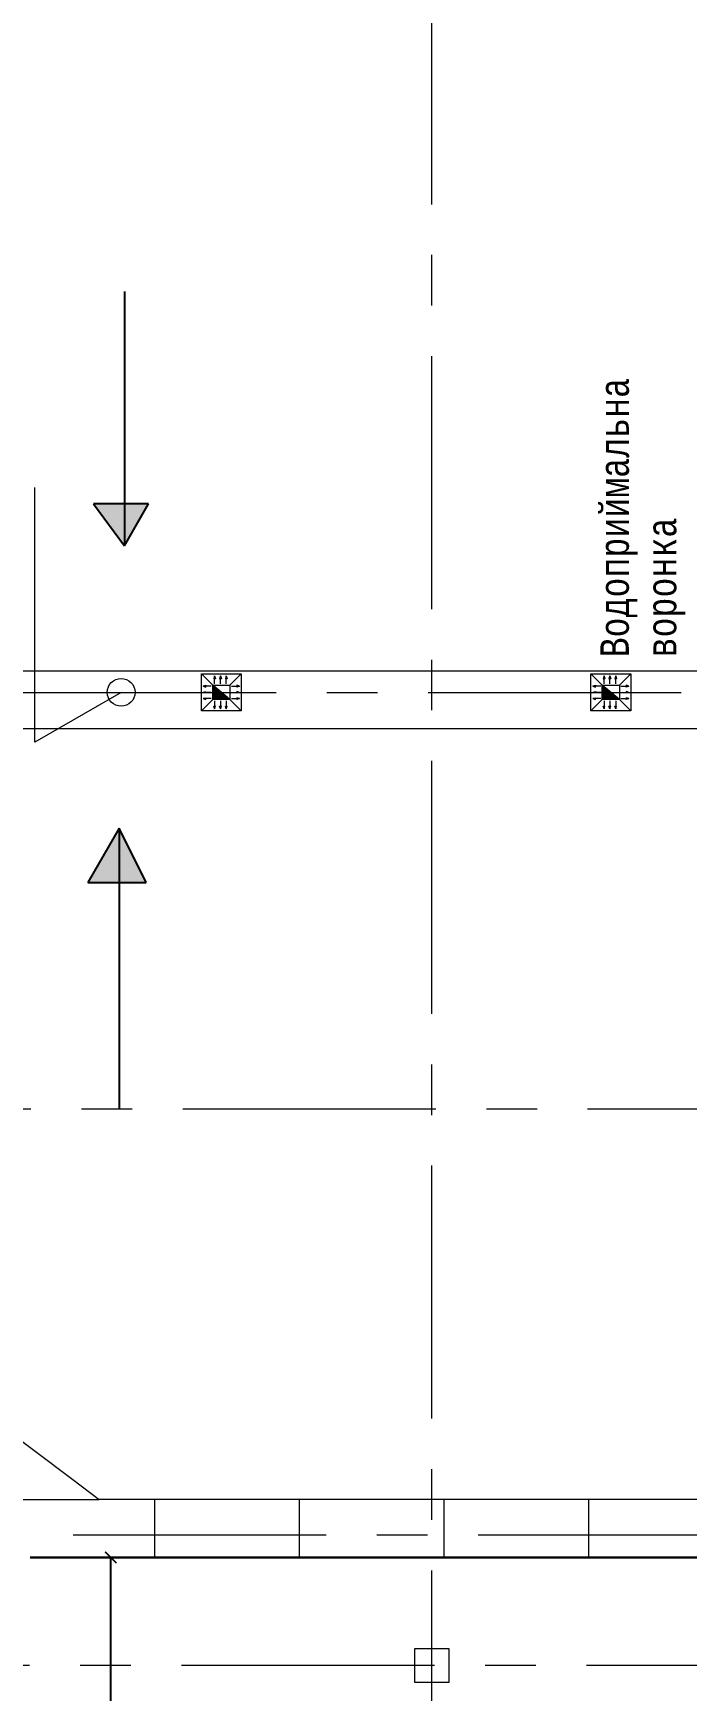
# Model space of a CAD drawing. Header units: millimetres. Extents: x -689206 to 4969298, y -1019800 to 703299.
# Drawn here: x -401991 to -396251, y -425426 to -410862 of the extents above; entities that cross this region are included whole.
import ezdxf

# ---------------------------------------------------------------- set-up
doc = ezdxf.new("R2010")
doc.units = ezdxf.units.MM
doc.linetypes.add('JIS_02_4.0', pattern=[5.5, 4, -1.5])
doc.linetypes.add('осеваяX2', pattern=[101.6, 63.5, -12.7, 12.7, -12.7])
doc.layers.add('кровля', color=211, linetype='Continuous')
doc.layers.add('четотам', color=7, linetype='Continuous')
for name, color, linetype, lineweight in [('РАЗМЕРЫ', 7, 'Continuous', 9), ('сваи', 7, 'JIS_02_4.0', 30), ('стены', 7, 'Continuous', 20)]:
    doc.layers.add(name, color=color, linetype=linetype, lineweight=lineweight)
doc.styles.add('Аннотативный', font='isocteur.ttf', dxfattribs={"width": 0.7, "height": 250})
doc.dimstyles.new('Аннотативный', dxfattribs={"dimscale": 0, "dimtxt": 250, "dimasz": 100, "dimexe": 1.25, "dimexo": 0.625, "dimtad": 1, "dimdec": 0, "dimtxsty": 'Аннотативный', "dimblk": 'ARCHTICK', "dimcen": 2.5, "dimadec": 0, "dimazin": 0, "dimtfac": 1, "dimtdec": 0, "dimtmove": 0, "dimatfit": 3, "dimfxl": 1, "dimarcsym": 0})

# ---------------------------------------------------------------- blocks, each defined once
blk = doc.blocks.new('_ArchTick')
at = {"color": 0, "linetype": 'ByBlock', "const_width": 0.15}
blk.add_lwpolyline([(-0.5, -0.5), (0.5, 0.5)], dxfattribs=at)
blk = doc.blocks.new('*D3999')
at = {"layer": 'Defpoints', "color": 0, "linetype": 'ByBlock', "lineweight": 30, "transparency": 16777216}
for p in [(-401310, -424254), (-401310, -424254), (-401310, -440523)]:
    blk.add_point(p, dxfattribs=at)
at = {"layer": 'РАЗМЕРЫ', "color": 0, "linetype": 'ByBlock', "lineweight": -2, "transparency": 16777216}
for p, q in [((-401311, -424254), (-401312, -424254)), ((-401310, -440523), (-401310, -424254)), ((-401310, -440523), (-401309, -440523))]:
    blk.add_line(p, q, dxfattribs=at)
at = {"layer": 'РАЗМЕРЫ', "color": 0, "linetype": 'ByBlock', "lineweight": -2, "transparency": 16777216, "xscale": 100, "yscale": 100, "zscale": 100}
for p, rotation in [((-401310, -424254), 90), ((-401310, -440523), 270)]:
    blk.add_blockref('_ArchTick', p, dxfattribs=dict(at, rotation=rotation))
at = {"layer": 'РАЗМЕРЫ', "color": 0, "linetype": 'ByBlock', "lineweight": 20, "transparency": 16777216, "insert": (-401436, -432389), "char_height": 250, "attachment_point": 5, "rotation": 90, "style": 'Аннотативный'}
blk.add_mtext('16270', dxfattribs=at)

msp = doc.modelspace()

# ---------------------------------------------------------------- hatches: boundary and pattern name
at = {"layer": 'кровля', "lineweight": 15, "true_color": 0x000000}
h = msp.add_hatch(color=18, dxfattribs=at)
h.dxf.hatch_style = 1
h.paths.add_polyline_path([(-400397.6, -416533.6), (-400389.5, -416533.6), (-400397.6, -416509.9)])
h.paths.add_polyline_path([(-400405.8, -416533.6), (-400397.6, -416533.6), (-400397.6, -416509.9)])
h = msp.add_hatch(color=18, dxfattribs=at)
h.dxf.hatch_style = 1
h.paths.add_polyline_path([(-400346.4, -416533.6), (-400338.2, -416533.6), (-400346.4, -416509.9)])
h.paths.add_polyline_path([(-400354.5, -416533.6), (-400346.4, -416533.6), (-400346.4, -416509.9)])
h = msp.add_hatch(color=18, dxfattribs=at)
h.dxf.hatch_style = 1
h.paths.add_polyline_path([(-400295.1, -416509.9), (-400303.3, -416533.6), (-400295.1, -416533.6)])
h.paths.add_polyline_path([(-400295.1, -416509.9), (-400295.1, -416533.6), (-400287, -416533.6)])
h = msp.add_hatch(color=18, dxfattribs=at)
h.dxf.hatch_style = 1
h.paths.add_polyline_path([(-396977.6, -416533.6), (-396969.5, -416533.6), (-396977.6, -416509.9)])
h.paths.add_polyline_path([(-396985.8, -416533.6), (-396977.6, -416533.6), (-396977.6, -416509.9)])
h = msp.add_hatch(color=18, dxfattribs=at)
h.dxf.hatch_style = 1
h.paths.add_polyline_path([(-396926.4, -416533.6), (-396918.2, -416533.6), (-396926.4, -416509.9)])
h.paths.add_polyline_path([(-396934.5, -416533.6), (-396926.4, -416533.6), (-396926.4, -416509.9)])
h = msp.add_hatch(color=18, dxfattribs=at)
h.dxf.hatch_style = 1
h.paths.add_polyline_path([(-396875.1, -416509.9), (-396883.3, -416533.6), (-396875.1, -416533.6)])
h.paths.add_polyline_path([(-396875.1, -416509.9), (-396875.1, -416533.6), (-396867, -416533.6)])
h = msp.add_hatch(color=18, dxfattribs=at)
h.dxf.hatch_style = 1
h.paths.add_polyline_path([(-400497, -416598.6), (-400473.3, -416606.8), (-400473.3, -416598.6)])
h.paths.add_polyline_path([(-400497, -416598.6), (-400473.3, -416598.6), (-400473.3, -416590.5)])
h = msp.add_hatch(color=18, dxfattribs=at)
h.dxf.hatch_style = 1
h.paths.add_polyline_path([(-400203, -416598.6), (-400203, -416606.8), (-400179.3, -416598.6)])
h.paths.add_polyline_path([(-400203, -416590.5), (-400203, -416598.6), (-400179.3, -416598.6)])
h = msp.add_hatch(color=18, dxfattribs=at)
h.dxf.hatch_style = 1
h.paths.add_polyline_path([(-397077, -416598.6), (-397053.3, -416606.8), (-397053.3, -416598.6)])
h.paths.add_polyline_path([(-397077, -416598.6), (-397053.3, -416598.6), (-397053.3, -416590.5)])
h = msp.add_hatch(color=18, dxfattribs=at)
h.dxf.hatch_style = 1
h.paths.add_polyline_path([(-397053.3, -416653.9), (-397053.3, -416645.8), (-397077, -416653.9)])
h.paths.add_polyline_path([(-397053.3, -416662), (-397053.3, -416653.9), (-397077, -416653.9)])
h = msp.add_hatch(color=18, dxfattribs=at)
h.dxf.hatch_style = 1
h.paths.add_polyline_path([(-396783, -416598.6), (-396783, -416606.8), (-396759.3, -416598.6)])
h.paths.add_polyline_path([(-396783, -416590.5), (-396783, -416598.6), (-396759.3, -416598.6)])
h = msp.add_hatch(color=18, dxfattribs=at)
h.dxf.hatch_style = 1
h.paths.add_polyline_path([(-396783, -416645.8), (-396783, -416653.9), (-396759.3, -416653.9)])
h.paths.add_polyline_path([(-396783, -416653.9), (-396783, -416662), (-396759.3, -416653.9)])
h = msp.add_hatch(color=18, dxfattribs=at)
h.dxf.hatch_style = 1
h.paths.add_polyline_path([(-400473.3, -416709.2), (-400473.3, -416701.1), (-400497, -416709.2)])
h.paths.add_polyline_path([(-400473.3, -416717.3), (-400473.3, -416709.2), (-400497, -416709.2)])
h = msp.add_hatch(color=18, dxfattribs=at)
h.dxf.hatch_style = 1
h.paths.add_polyline_path([(-400397.6, -416797.9), (-400389.5, -416774.3), (-400397.6, -416774.3)])
h.paths.add_polyline_path([(-400397.6, -416797.9), (-400397.6, -416774.3), (-400405.8, -416774.3)])
h = msp.add_hatch(color=18, dxfattribs=at)
h.dxf.hatch_style = 1
h.paths.add_polyline_path([(-400346.4, -416797.9), (-400338.2, -416774.3), (-400346.4, -416774.3)])
h.paths.add_polyline_path([(-400346.4, -416797.9), (-400346.4, -416774.3), (-400354.5, -416774.3)])
h = msp.add_hatch(color=18, dxfattribs=at)
h.dxf.hatch_style = 1
h.paths.add_polyline_path([(-400295.1, -416774.3), (-400303.3, -416774.3), (-400295.1, -416797.9)])
h.paths.add_polyline_path([(-400287, -416774.3), (-400295.1, -416774.3), (-400295.1, -416797.9)])
h = msp.add_hatch(color=18, dxfattribs=at)
h.dxf.hatch_style = 1
h.paths.add_polyline_path([(-400203, -416701.1), (-400203, -416709.2), (-400179.3, -416709.2)])
h.paths.add_polyline_path([(-400203, -416709.2), (-400203, -416717.3), (-400179.3, -416709.2)])
h = msp.add_hatch(color=18, dxfattribs=at)
h.dxf.hatch_style = 1
h.paths.add_polyline_path([(-397053.3, -416709.2), (-397053.3, -416701.1), (-397077, -416709.2)])
h.paths.add_polyline_path([(-397053.3, -416717.3), (-397053.3, -416709.2), (-397077, -416709.2)])
h = msp.add_hatch(color=18, dxfattribs=at)
h.dxf.hatch_style = 1
h.paths.add_polyline_path([(-396977.6, -416797.9), (-396969.5, -416774.3), (-396977.6, -416774.3)])
h.paths.add_polyline_path([(-396977.6, -416797.9), (-396977.6, -416774.3), (-396985.8, -416774.3)])
h = msp.add_hatch(color=18, dxfattribs=at)
h.dxf.hatch_style = 1
h.paths.add_polyline_path([(-396926.4, -416797.9), (-396918.2, -416774.3), (-396926.4, -416774.3)])
h.paths.add_polyline_path([(-396926.4, -416797.9), (-396926.4, -416774.3), (-396934.5, -416774.3)])
h = msp.add_hatch(color=18, dxfattribs=at)
h.dxf.hatch_style = 1
h.paths.add_polyline_path([(-396875.1, -416774.3), (-396883.3, -416774.3), (-396875.1, -416797.9)])
h.paths.add_polyline_path([(-396867, -416774.3), (-396875.1, -416774.3), (-396875.1, -416797.9)])
h = msp.add_hatch(color=18, dxfattribs=at)
h.dxf.hatch_style = 1
h.paths.add_polyline_path([(-396783, -416701.1), (-396783, -416709.2), (-396759.3, -416709.2)])
h.paths.add_polyline_path([(-396783, -416709.2), (-396783, -416717.3), (-396759.3, -416709.2)])
at = {"layer": 'РАЗМЕРЫ', "lineweight": 20, "ltscale": 150}
h = msp.add_hatch(color=256, dxfattribs=at)
h.dxf.hatch_style = 1
h.paths.add_polyline_path([(-400413.2, -416591.4), (-400413.2, -416716.4), (-400263.2, -416716.4)])
h = msp.add_hatch(color=256, dxfattribs=at)
h.dxf.hatch_style = 1
h.paths.add_polyline_path([(-396993.2, -416591.4), (-396993.2, -416716.4), (-396843.2, -416716.4)])
at = {"layer": 'сваи', "lineweight": 20, "ltscale": 15000}
h = msp.add_hatch(color=256, dxfattribs=at)
h.dxf.hatch_style = 1
h.paths.add_polyline_path([(-408175.1, -414794), (-408000.3, -414895), (-407732.4, -414561.9)])
h.paths.add_polyline_path([(-408000.3, -414895), (-407832.4, -414991.9), (-407732.4, -414561.9)])
h.paths.add_polyline_path([(-406882.4, -413186.4), (-406882.4, -413490.4), (-406706.8, -413186.4)])
h.paths.add_polyline_path([(-407147.2, -413186.4), (-406882.4, -413490.4), (-406882.4, -413186.4)])
h.paths.add_polyline_path([(-401461.3, -414998.3), (-401189.5, -415366.7), (-401189.5, -414998.3)])
h.paths.add_polyline_path([(-401189.5, -414998.3), (-401189.5, -415366.7), (-400976.8, -414998.3)])
h.paths.add_polyline_path([(-401510.6, -418324.8), (-401234.3, -418324.8), (-401234.3, -417846.2)])
h.paths.add_polyline_path([(-401234.3, -417846.2), (-401234.3, -418324.8), (-400998.9, -418324.8)])
h.paths.add_polyline_path([(-395372.4, -415546.4), (-395372.4, -415850.4), (-395196.8, -415546.4)])
h.paths.add_polyline_path([(-395637.2, -415546.4), (-395372.4, -415850.4), (-395372.4, -415546.4)])
h.paths.add_polyline_path([(-395599.6, -418013.1), (-395424, -418013.1), (-395424, -417709.1)])
h.paths.add_polyline_path([(-395424, -417709.1), (-395424, -418013.1), (-395159.2, -418013.1)])
h.paths.add_polyline_path([(-390317.2, -413186.4), (-390052.4, -413490.4), (-390052.4, -413186.4)])
h.paths.add_polyline_path([(-390052.4, -413186.4), (-390052.4, -413490.4), (-389876.8, -413186.4)])
h.paths.add_polyline_path([(-389152.4, -414561.9), (-388920.2, -415004.7), (-388819.3, -414829.9)])
h.paths.add_polyline_path([(-389152.4, -414561.9), (-388819.3, -414829.9), (-388722.4, -414661.9)])

# ---------------------------------------------------------------- linework, layer by layer
at = {"layer": 'кровля', "color": 18, "lineweight": 15, "true_color": 0x000000}
for p, q in [((-400413.2, -416591.4), (-400513.2, -416491.4)), ((-400397.6, -416509.9), (-400405.8, -416533.6)), ((-400397.6, -416579.9), (-400397.6, -416509.9)), ((-400397.6, -416509.9), (-400389.5, -416533.6)), ((-400346.4, -416509.9), (-400354.5, -416533.6)), ((-400346.4, -416579.9), (-400346.4, -416509.9)), ((-400346.4, -416509.9), (-400338.2, -416533.6)), ((-400295.1, -416509.9), (-400303.3, -416533.6)), ((-400295.1, -416579.9), (-400295.1, -416509.9)), ((-400295.1, -416509.9), (-400287, -416533.6)), ((-400263.2, -416591.4), (-400163.2, -416491.4)), ((-396993.2, -416591.4), (-397093.2, -416491.4)), ((-396977.6, -416509.9), (-396985.8, -416533.6)), ((-396977.6, -416579.9), (-396977.6, -416509.9)), ((-396977.6, -416509.9), (-396969.5, -416533.6)), ((-396926.4, -416509.9), (-396934.5, -416533.6)), ((-396926.4, -416579.9), (-396926.4, -416509.9)), ((-396926.4, -416509.9), (-396918.2, -416533.6)), ((-396875.1, -416509.9), (-396883.3, -416533.6)), ((-396875.1, -416579.9), (-396875.1, -416509.9)), ((-396875.1, -416509.9), (-396867, -416533.6)), ((-396843.2, -416591.4), (-396743.2, -416491.4)), ((-400497, -416598.6), (-400473.3, -416590.5)), ((-400427, -416598.6), (-400497, -416598.6)), ((-400497, -416598.6), (-400473.3, -416606.8)), ((-400497, -416653.9), (-400473.3, -416645.8)), ((-400427, -416653.9), (-400497, -416653.9)), ((-400473.3, -416590.5), (-400473.3, -416598.6)), ((-400473.3, -416606.8), (-400473.3, -416598.6)), ((-400473.3, -416662), (-400473.3, -416653.9)), ((-400405.8, -416533.6), (-400397.6, -416533.6)), ((-400389.5, -416533.6), (-400397.6, -416533.6)), ((-400354.5, -416533.6), (-400346.4, -416533.6)), ((-400338.2, -416533.6), (-400346.4, -416533.6)), ((-400303.3, -416533.6), (-400295.1, -416533.6)), ((-400287, -416533.6), (-400295.1, -416533.6)), ((-400249.3, -416598.6), (-400179.3, -416598.6)), ((-400249.3, -416653.9), (-400179.3, -416653.9)), ((-400179.3, -416598.6), (-400203, -416590.5)), ((-400203, -416590.5), (-400203, -416598.6)), ((-400179.3, -416598.6), (-400203, -416606.8)), ((-400203, -416606.8), (-400203, -416598.6)), ((-400179.3, -416653.9), (-400203, -416645.8)), ((-400179.3, -416653.9), (-400203, -416662)), ((-397077, -416598.6), (-397053.3, -416590.5)), ((-397007, -416598.6), (-397077, -416598.6)), ((-397077, -416598.6), (-397053.3, -416606.8)), ((-397077, -416653.9), (-397053.3, -416645.8)), ((-397007, -416653.9), (-397077, -416653.9)), ((-397053.3, -416590.5), (-397053.3, -416598.6)), ((-397053.3, -416606.8), (-397053.3, -416598.6)), ((-397053.3, -416645.8), (-397053.3, -416653.9)), ((-396985.8, -416533.6), (-396977.6, -416533.6)), ((-396969.5, -416533.6), (-396977.6, -416533.6)), ((-396934.5, -416533.6), (-396926.4, -416533.6)), ((-396918.2, -416533.6), (-396926.4, -416533.6)), ((-396883.3, -416533.6), (-396875.1, -416533.6)), ((-396867, -416533.6), (-396875.1, -416533.6)), ((-396829.3, -416598.6), (-396759.3, -416598.6)), ((-396829.3, -416653.9), (-396759.3, -416653.9)), ((-396759.3, -416598.6), (-396783, -416590.5)), ((-396783, -416590.5), (-396783, -416598.6)), ((-396759.3, -416598.6), (-396783, -416606.8)), ((-396783, -416606.8), (-396783, -416598.6)), ((-396759.3, -416653.9), (-396783, -416645.8)), ((-396783, -416645.8), (-396783, -416653.9)), ((-400413.2, -416716.4), (-400513.2, -416816.4)), ((-400497, -416709.2), (-400473.3, -416701.1)), ((-400427, -416709.2), (-400497, -416709.2)), ((-400497, -416709.2), (-400473.3, -416717.3)), ((-400473.3, -416701.1), (-400473.3, -416709.2)), ((-400473.3, -416717.3), (-400473.3, -416709.2)), ((-400397.6, -416797.9), (-400405.8, -416774.3)), ((-400405.8, -416774.3), (-400397.6, -416774.3)), ((-400397.6, -416727.9), (-400397.6, -416797.9)), ((-400397.6, -416797.9), (-400389.5, -416774.3)), ((-400389.5, -416774.3), (-400397.6, -416774.3)), ((-400346.4, -416797.9), (-400354.5, -416774.3)), ((-400354.5, -416774.3), (-400346.4, -416774.3)), ((-400346.4, -416727.9), (-400346.4, -416797.9)), ((-400346.4, -416797.9), (-400338.2, -416774.3)), ((-400338.2, -416774.3), (-400346.4, -416774.3)), ((-400295.1, -416797.9), (-400303.3, -416774.3)), ((-400303.3, -416774.3), (-400295.1, -416774.3)), ((-400295.1, -416727.9), (-400295.1, -416797.9)), ((-400295.1, -416797.9), (-400287, -416774.3)), ((-400287, -416774.3), (-400295.1, -416774.3)), ((-400263.2, -416716.4), (-400163.2, -416816.4)), ((-400249.3, -416709.2), (-400179.3, -416709.2)), ((-400179.3, -416709.2), (-400203, -416701.1)), ((-400203, -416701.1), (-400203, -416709.2)), ((-400179.3, -416709.2), (-400203, -416717.3)), ((-400203, -416717.3), (-400203, -416709.2)), ((-396993.2, -416716.4), (-397093.2, -416816.4)), ((-397077, -416709.2), (-397053.3, -416701.1)), ((-397007, -416709.2), (-397077, -416709.2)), ((-397077, -416709.2), (-397053.3, -416717.3)), ((-397053.3, -416701.1), (-397053.3, -416709.2)), ((-397053.3, -416717.3), (-397053.3, -416709.2)), ((-396977.6, -416797.9), (-396985.8, -416774.3)), ((-396985.8, -416774.3), (-396977.6, -416774.3)), ((-396977.6, -416727.9), (-396977.6, -416797.9)), ((-396977.6, -416797.9), (-396969.5, -416774.3)), ((-396969.5, -416774.3), (-396977.6, -416774.3)), ((-396926.4, -416797.9), (-396934.5, -416774.3)), ((-396934.5, -416774.3), (-396926.4, -416774.3)), ((-396926.4, -416727.9), (-396926.4, -416797.9)), ((-396926.4, -416797.9), (-396918.2, -416774.3)), ((-396918.2, -416774.3), (-396926.4, -416774.3)), ((-396875.1, -416797.9), (-396883.3, -416774.3)), ((-396883.3, -416774.3), (-396875.1, -416774.3)), ((-396875.1, -416727.9), (-396875.1, -416797.9)), ((-396875.1, -416797.9), (-396867, -416774.3)), ((-396867, -416774.3), (-396875.1, -416774.3)), ((-396843.2, -416716.4), (-396743.2, -416816.4)), ((-396829.3, -416709.2), (-396759.3, -416709.2)), ((-396759.3, -416709.2), (-396783, -416701.1)), ((-396783, -416701.1), (-396783, -416709.2)), ((-396759.3, -416709.2), (-396783, -416717.3)), ((-396783, -416717.3), (-396783, -416709.2))]:
    msp.add_line(p, q, dxfattribs=at)
for points in [[(-400513.2, -416816.4), (-400513.2, -416491.4), (-400163.2, -416491.4), (-400163.2, -416816.4)], [(-397093.2, -416816.4), (-397093.2, -416491.4), (-396743.2, -416491.4), (-396743.2, -416816.4)], [(-400413.2, -416716.4), (-400413.2, -416591.4), (-400263.2, -416591.4), (-400263.2, -416716.4)], [(-396993.2, -416716.4), (-396993.2, -416591.4), (-396843.2, -416591.4), (-396843.2, -416716.4)]]:
    msp.add_lwpolyline(points, close=True, dxfattribs=at)
at = {"layer": 'РАЗМЕРЫ', "lineweight": 25, "ltscale": 150}
for p, q in [((-401189.5, -413131.9), (-401189.5, -415366.7)), ((-400976.8, -414998.3), (-401461.3, -414998.3)), ((-401461.3, -414998.3), (-401189.5, -415366.7)), ((-401189.5, -415366.7), (-400976.8, -414998.3)), ((-401234.3, -417846.2), (-401510.6, -418324.8)), ((-401234.3, -417846.2), (-401234.3, -420313.8)), ((-400998.9, -418324.8), (-401234.3, -417846.2)), ((-401510.6, -418324.8), (-400998.9, -418324.8))]:
    msp.add_line(p, q, dxfattribs=at)
at = {"layer": 'РАЗМЕРЫ', "lineweight": 20, "ltscale": 150}
for p, q in [((-401977.1, -417092.1), (-401977.1, -414855)), ((-405710.9, -416464.9), (-391036.5, -416464.9)), ((-401218.2, -416653.9), (-401977.1, -417092.1)), ((-391036.5, -416974.8), (-405710.9, -416974.8)), ((-402191.2, -423744.1), (-401411, -423744.1)), ((-400921.2, -424254.4), (-400921.2, -423744.1)), ((-399651.2, -424254.4), (-399651.2, -423744.1)), ((-398381.2, -424254.4), (-398381.2, -423744.1)), ((-397111.2, -424254), (-397111.2, -423743.7))]:
    msp.add_line(p, q, dxfattribs=at)
at = {"layer": 'РАЗМЕРЫ', "linetype": 'ByBlock', "lineweight": 20}
for p, q in [((-402727.9, -422752.1), (-401643.9, -423568.7)), ((-401643.9, -423568.7), (-401411, -423744.1)), ((-394893.6, -423744.1), (-401411, -423744.1))]:
    msp.add_line(p, q, dxfattribs=at)
at = {"layer": 'РАЗМЕРЫ', "linetype": 'осеваяX2', "lineweight": 5, "ltscale": 35}
for p, q in [((-405195.5, -424054.1), (-370018.1, -424054.1)), ((-370018.1, -425203.9), (-419859.4, -425203.9))]:
    msp.add_line(p, q, dxfattribs=at)
at = {"layer": 'РАЗМЕРЫ', "lineweight": 20, "ltscale": 150}
msp.add_circle((-401218.2, -416653.9), 122, dxfattribs=at)
at = {"layer": 'стены', "linetype": 'осеваяX2', "lineweight": 5, "ltscale": 35}
for p, q in [((-398490.4, -465706.6), (-398490.4, -398653.9)), ((-419859.4, -416653.9), (-370018.1, -416653.9)), ((-418457.8, -420313.8), (-370018.1, -420313.8))]:
    msp.add_line(p, q, dxfattribs=at)
at = {"layer": 'стены', "lineweight": 30}
msp.add_line((-402016.7, -424254.1), (-391345.7, -424254.1), dxfattribs=at)
at = {"layer": 'стены', "lineweight": 20}
msp.add_lwpolyline([(-398640.4, -425353.9), (-398640.4, -425053.9), (-398340.4, -425053.9), (-398340.4, -425353.9)], close=True, dxfattribs=at)
at = {"layer": 'четотам', "color": 18, "lineweight": 15, "true_color": 0x000000}
for points in [[(-400263.2, -416716.4), (-400413.2, -416716.4), (-400413.2, -416591.4), (-400263.2, -416591.4), (-400263.2, -416716.4), (-400413.2, -416591.4)], [(-400263.2, -416716.4), (-400413.2, -416716.4), (-400413.2, -416591.4), (-400263.2, -416591.4), (-400263.2, -416716.4), (-400413.2, -416591.4)], [(-396843.2, -416716.4), (-396993.2, -416716.4), (-396993.2, -416591.4), (-396843.2, -416591.4), (-396843.2, -416716.4), (-396993.2, -416591.4)], [(-396843.2, -416716.4), (-396993.2, -416716.4), (-396993.2, -416591.4), (-396843.2, -416591.4), (-396843.2, -416716.4), (-396993.2, -416591.4)]]:
    msp.add_lwpolyline(points, dxfattribs=at)

# ---------------------------------------------------------------- texts
at = {"layer": 'РАЗМЕРЫ', "lineweight": 20, "ltscale": 150, "insert": (-397010, -416347), "char_height": 250, "width": 850, "attachment_point": 1, "rotation": 90, "style": 'Аннотативный'}
msp.add_mtext('Водоприймальна воронка', dxfattribs=at)

# ---------------------------------------------------------------- dimensions: what is measured, and where the dimension line sits
at = {"layer": 'РАЗМЕРЫ', "linetype": 'ByBlock', "lineweight": 20}
dim = msp.add_linear_dim(base=(-401310.4, -424254.1), p1=(-401310.4, -440523), p2=(-401310.4, -424254.1), angle=90, text='16270', dimstyle='Аннотативный', dxfattribs=at)
dim.commit()
dim.dimension.update_dxf_attribs({"geometry": '*D3999', "text_midpoint": (-401436, -432388.6)})

doc.saveas('drawing.dxf')
